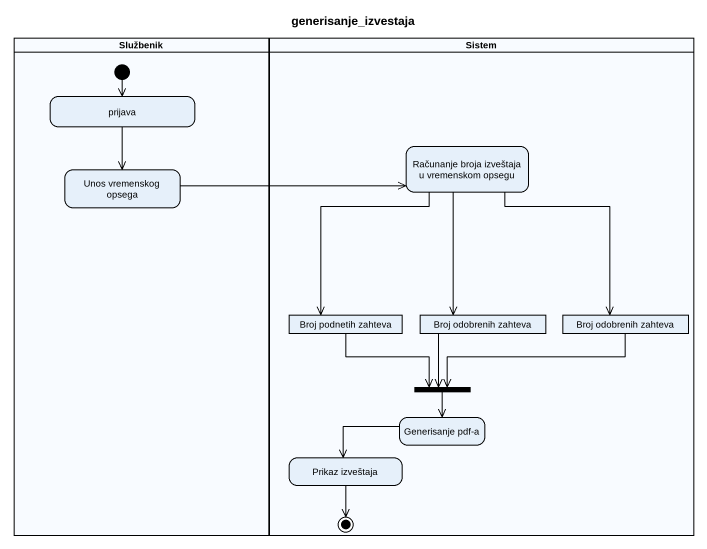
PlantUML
@startuml
title generisanje_izvestaja
hide empty description
state Službenik <<partition>> {
  state prijava
  state "Unos vremenskog opsega" as Unos_vremenskog_opsega
  [*] --> prijava
}
state Sistem <<partition>> {
  state "Računanje broja izveštaja u vremenskom opsegu" as Računanje_broja_izveštaja_u
  state "Broj podnetih zahteva" as Broj_podnetih_zahteva <<object>>
  state "Broj odobrenih zahteva" as Broj_odobrenih_zahteva <<object>>
  state "Broj odobrenih zahteva" as Broj_odobrenih_zahteva_2 <<object>>
  state fork1 <<join>>
  state "Generisanje pdf-a" as Generisanje_pdf_a
  state "Prikaz izveštaja" as Prikaz_izveštaja
  Prikaz_izveštaja --> [*]
}
prijava --> Unos_vremenskog_opsega
Unos_vremenskog_opsega -right-> Računanje_broja_izveštaja_u
Računanje_broja_izveštaja_u --> Broj_podnetih_zahteva
Računanje_broja_izveštaja_u --> Broj_odobrenih_zahteva
Računanje_broja_izveštaja_u --> Broj_odobrenih_zahteva_2
Broj_podnetih_zahteva --> fork1
Broj_odobrenih_zahteva --> fork1
Broj_odobrenih_zahteva_2 -left-> fork1
fork1 --> Generisanje_pdf_a
Generisanje_pdf_a -left-> Prikaz_izveštaja
@enduml
